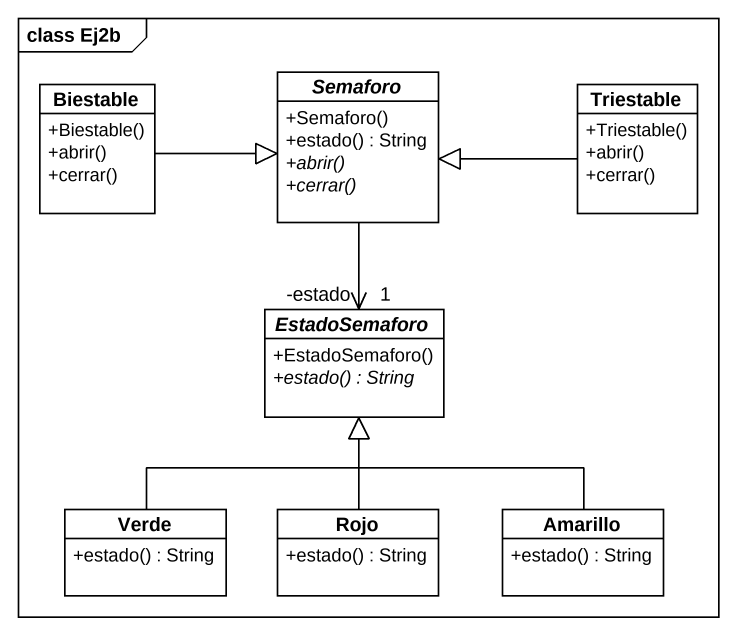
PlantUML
@startuml
mainframe class Ej2b
hide circle
hide empty members
skinparam classAttributeIconSize 0
abstract class Semaforo {
  +Semaforo()
  +estado() : String
  {abstract} +abrir()
  {abstract} +cerrar()
}
class Biestable {
  +Biestable()
  +abrir()
  +cerrar()
}
class Triestable {
  +Triestable()
  +abrir()
  +cerrar()
}
abstract class EstadoSemaforo {
  +EstadoSemaforo()
  {abstract} +estado() : String
}
class Verde {
  +estado() : String
}
class Rojo {
  +estado() : String
}
class Amarillo {
  +estado() : String
}
Semaforo --> "1\n-estado" EstadoSemaforo
Biestable -right-|> Semaforo
Triestable -left-|> Semaforo
Verde -up-|> EstadoSemaforo
Rojo -up-|> EstadoSemaforo
Amarillo -up-|> EstadoSemaforo
@enduml
